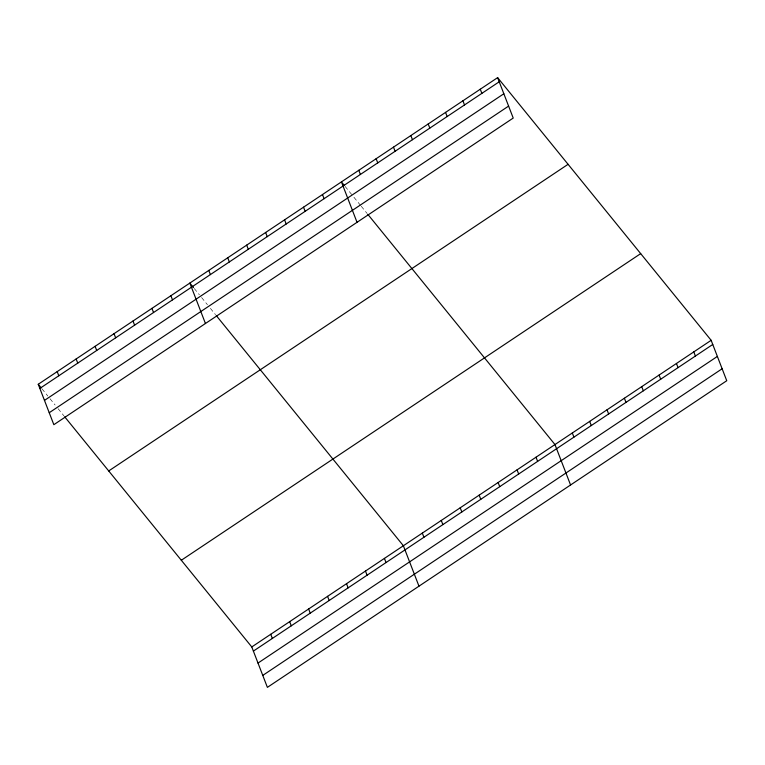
<?xml version="1.0" encoding="UTF-8"?>
<svg xmlns="http://www.w3.org/2000/svg" width="765" height="765" viewBox="0 0 765 765"><rect width="100%" height="100%" fill="white"/><g stroke="black" fill="none" stroke-linecap="round" stroke-linejoin="round"><path stroke-width="0.57" stroke-dasharray="3.83 2.87" d="M345.101 186.402L351.709 194.53M353.908 197.236L360.516 205.364M361.252 206.263L367.124 213.492M194.243 288.491L199.388 294.812M201.587 297.528L207.458 304.747M210.394 308.362L215.529 314.683M41.922 388.783L47.793 396.002M49.993 398.708L55.128 405.029M58.073 408.644L63.944 415.864"/><path stroke-width="1.15" d="M497.623 77.638L513.219 118.059L53.846 424.69L38.25 384.269L497.623 77.638L711.154 340.31L726.75 380.731L267.387 687.362L251.781 646.941L64.671 416.772M39.857 388.419L499.22 81.788M44.475 400.391L503.839 93.76M49.228 412.727L508.601 106.096M108.716 470.944L568.079 164.312M181.315 560.257L640.688 253.626M251.781 646.941L711.154 340.31M253.387 651.101L712.751 344.47M258.006 663.064L717.369 356.433M262.768 675.399L722.131 368.768M344.365 185.503L341.429 181.888L357.035 222.319M367.86 214.391L554.969 444.561L570.566 484.991M193.516 287.592L189.844 283.079L205.441 323.509M216.266 315.582L403.375 545.751L418.971 586.181M38.25 384.269L41.186 387.874M693.798 351.89L695.404 356.05M676.442 363.471L678.048 367.63M659.086 375.06L660.692 379.22M641.73 386.641L643.336 390.8M624.383 398.23L625.99 402.38M607.028 409.811L608.634 413.97M480.267 89.218L481.874 93.378M589.672 421.391L591.278 425.55M462.911 100.798L464.518 104.958M572.316 432.98L573.922 437.14M445.555 112.388L447.162 116.548M428.199 123.968L429.806 128.128M536.016 457.212L537.623 461.372M410.853 135.548L412.45 139.708M393.497 147.138L395.103 151.298M517.064 469.863L518.67 474.013M376.141 158.718L377.747 162.878M498.12 482.505L499.727 486.664M358.785 170.308L360.392 174.468M479.167 495.156L480.774 499.315M460.224 507.807L461.821 511.967M322.486 194.54L324.092 198.699M441.271 520.449L442.878 524.608M303.533 207.181L305.139 211.341M422.318 533.1L423.925 537.26M284.59 219.832L286.186 223.992M265.637 232.484L267.243 236.643M384.422 558.402L386.029 562.562M246.684 245.135L248.29 249.294M365.479 571.044L367.076 575.203M227.74 257.776L229.347 261.936M346.526 583.695L348.132 587.855M208.788 270.428L210.394 274.587M327.573 596.346L329.18 600.506M308.63 608.988L310.236 613.148M170.891 295.73L172.498 299.88M289.677 621.639L291.283 625.799M151.948 308.372L153.545 312.531M270.733 634.29L272.34 638.45M132.995 321.023L134.602 325.182M114.042 333.674L115.649 337.834M95.099 346.316L96.706 350.475M76.146 358.967L77.753 363.126M57.203 371.618L58.8 375.778"/></g></svg>
